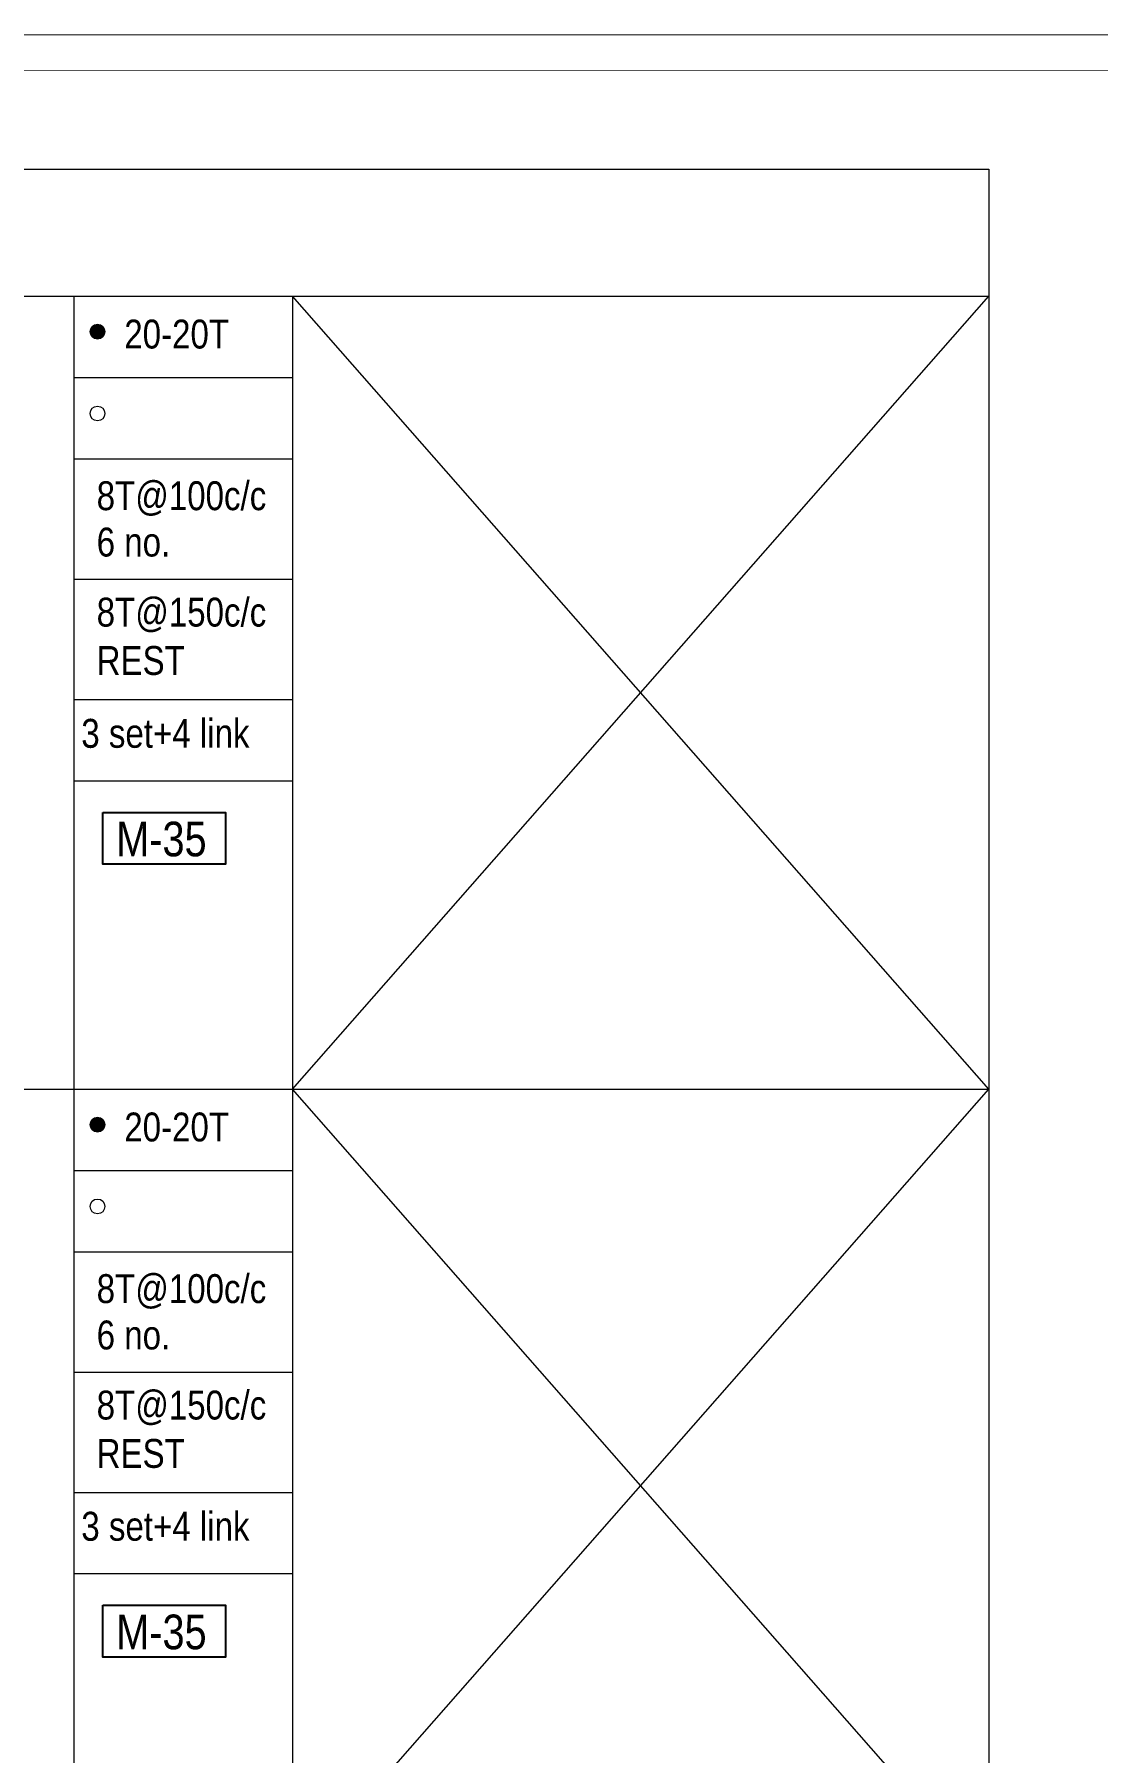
# Model space of a CAD drawing. Header units: millimetres. Extents: x 1112055 to 3390982, y -148532 to 766891.
# Drawn here: x 2205632 to 2216682, y 180943 to 198799 of the extents above; entities that cross this region are included whole.
import ezdxf
from ezdxf.enums import TextEntityAlignment as Align

# ---------------------------------------------------------------- set-up
doc = ezdxf.new("R2010")
doc.units = ezdxf.units.MM
for name, color, linetype, lineweight in [('B COLSCH', 204, 'Continuous', 20), ('B STEEL', 34, 'Continuous', 15), ('B TITLE BLOCK', 250, 'Continuous', 0)]:
    doc.layers.add(name, color=color, linetype=linetype, lineweight=lineweight)
doc.layers.add('B TEXT', color=7, linetype='Continuous')
doc.styles.add('SWINC', font='swissc.ttf')

msp = doc.modelspace()

# ---------------------------------------------------------------- hatches: boundary and pattern name
at = {"layer": 'B STEEL', "lineweight": 9, "ltscale": 0.5}
h = msp.add_hatch(color=34, dxfattribs=at)
edge = h.paths.add_edge_path()
edge.add_arc((2206288.2, 195709.1), 76.8, 0, 360)
h = msp.add_hatch(color=34, dxfattribs=at)
edge = h.paths.add_edge_path()
edge.add_arc((2206288.2, 187469.3), 76.8, 0, 360)

# ---------------------------------------------------------------- linework, layer by layer
at = {"layer": 'B COLSCH', "color": 250, "lineweight": 0}
for p, q in [((2087919, 197396.5), (2215549.8, 197396.5)), ((2215549.8, 197396.5), (2215549.8, 139385.8)), ((2087919, 196077.4), (2215549.8, 196077.4)), ((2206041.9, 196077.4), (2206041.9, 146638.4)), ((2208316.3, 196077.4), (2208316.3, 139385.8)), ((2206041.9, 195232.5), (2208316.3, 195232.5)), ((2206041.9, 194387.5), (2208316.3, 194387.5)), ((2206041.9, 193137.7), (2208316.3, 193137.7)), ((2206041.9, 191887.9), (2208316.3, 191887.9)), ((2206041.9, 191042.9), (2208316.3, 191042.9)), ((2087919, 187837.6), (2215549.8, 187837.6)), ((2206041.9, 186992.6), (2208316.3, 186992.6)), ((2206041.9, 186147.6), (2208316.3, 186147.6)), ((2206041.9, 184897.8), (2208316.3, 184897.8)), ((2206041.9, 183648.1), (2208316.3, 183648.1)), ((2206041.9, 182803.1), (2208316.3, 182803.1))]:
    msp.add_line(p, q, dxfattribs=at)
for points in [[(2208316.3, 163118.1), (2215549.8, 171357.9), (2208316.3, 179597.8), (2215549.8, 187837.6), (2208316.3, 196077.4)], [(2215549.8, 163118.1), (2208316.3, 171357.9), (2215549.8, 179597.8), (2208316.3, 187837.6), (2215549.8, 196077.4)]]:
    msp.add_lwpolyline(points, dxfattribs=at)
at = {"layer": 'B STEEL', "color": 34, "lineweight": 9, "ltscale": 0.5}
for centre in [(2206288.2, 195709.1), (2206288.2, 194858.9), (2206288.2, 187469.3), (2206288.2, 186619)]:
    msp.add_circle(centre, 76.8, dxfattribs=at)
at = {"layer": 'B TEXT', "color": 1}
for points in [[(2206345.5, 190713.9), (2207620.1, 190713.9), (2207620.1, 190175.9), (2206345.5, 190175.9)], [(2206345.5, 182474), (2207620.1, 182474), (2207620.1, 181936.1), (2206345.5, 181936.1)]]:
    msp.add_lwpolyline(points, close=True, dxfattribs=at)
at = {"layer": 'B TITLE BLOCK', "color": 1, "const_width": 8.39}
msp.add_lwpolyline([(2086797.8, 198794.8), (2086797.8, 122115.7), (2227726.9, 122115.7), (2227726.9, 198794.8)], close=True, dxfattribs=at)
at = {"layer": 'B TITLE BLOCK', "color": 250, "lineweight": 0, "const_width": 8.39}
msp.add_lwpolyline([(2087171.5, 198421.1), (2087171.5, 122489.4), (2227353.1, 122489.4), (2227353.1, 198421.1)], close=True, dxfattribs=at)

# ---------------------------------------------------------------- texts
at = {"layer": 'B TEXT', "style": 'SWINC'}
for s, p in [('20-20T', (2206566.7, 195534.6)), ('8T@100c/c', (2206279.7, 193854.7)), ('6 no.', (2206279.7, 193373)), ('8T@150c/c', (2206279.7, 192644.9)), ('REST', (2206279.7, 192142.5)), ('3 set+4 link', (2206120.1, 191385.4)), ('20-20T', (2206566.7, 187294.7)), ('8T@100c/c', (2206279.7, 185614.9)), ('6 no.', (2206279.7, 185133.1)), ('8T@150c/c', (2206279.7, 184405)), ('REST', (2206279.7, 183902.6)), ('3 set+4 link', (2206120.1, 183145.6))]:
    msp.add_text(s, height=300, dxfattribs=at).set_placement(p)
at = {"layer": 'B TEXT', "color": 1, "style": 'SWINC'}
for p in [(2206482.9, 190149.4), (2206482.9, 181909.5)]:
    msp.add_text('M-35', height=360, dxfattribs=at).set_placement(p, align=Align.BOTTOM_LEFT)

doc.saveas('drawing.dxf')
